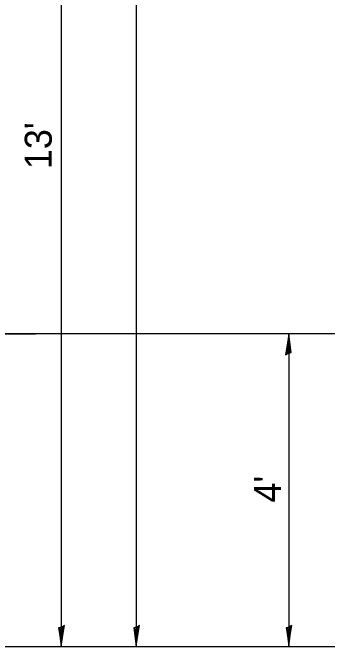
# Model space of a CAD drawing. Extents: x 0 to 2.83, y -0.08 to 1.83.
# Drawn here: x 1.104 to 1.2402, y 0.5225 to 0.7972 of the extents above; entities that cross this region are included whole.
import ezdxf

# ---------------------------------------------------------------- set-up
doc = ezdxf.new("R2010")
doc.units = 0
doc.layers.add('RD_Pr_Roadway_Dimensions', color=7, linetype='Continuous')
doc.layers.add('SH_General_Details', color=7, linetype='Continuous')

msp = doc.modelspace()

# ---------------------------------------------------------------- linework, layer by layer
at = {"layer": 'RD_Pr_Roadway_Dimensions'}
for p, q in [((1.15747, 1.01764), (1.15747, 0.52247)), ((1.12497, 0.95518), (1.12497, 0.52247)), ((1.22349, 0.65791), (1.22349, 0.52247))]:
    msp.add_line(p, q, dxfattribs=at)
for points in [[(1.22337, 0.64958), (1.2246, 0.64986), (1.22407, 0.65338), (1.22349, 0.65791), (1.22283, 0.65307), (1.22209, 0.64883), (1.22337, 0.64958), (1.22418, 0.64995), (1.22348, 0.65487), (1.22254, 0.64949), (1.22359, 0.65028), (1.22345, 0.65254), (1.22313, 0.65037)], [(1.12509, 0.53081), (1.12386, 0.53053), (1.12439, 0.527), (1.12497, 0.52247), (1.12563, 0.52731), (1.12637, 0.53155), (1.12509, 0.53081), (1.12428, 0.53043), (1.12498, 0.52552), (1.12591, 0.53089), (1.12487, 0.5301), (1.12501, 0.52784), (1.12533, 0.53001)], [(1.15759, 0.53081), (1.15636, 0.53053), (1.15689, 0.527), (1.15747, 0.52247), (1.15813, 0.52731), (1.15887, 0.53155), (1.15759, 0.53081), (1.15677, 0.53043), (1.15748, 0.52552), (1.15841, 0.53089), (1.15736, 0.5301), (1.1575, 0.52784), (1.15783, 0.53001)], [(1.22361, 0.53081), (1.22238, 0.53053), (1.22291, 0.527), (1.22349, 0.52247), (1.22415, 0.52731), (1.22488, 0.53155), (1.22361, 0.53081), (1.22279, 0.53043), (1.22349, 0.52552), (1.22443, 0.53089), (1.22338, 0.5301), (1.22352, 0.52784), (1.22385, 0.53001)]]:
    msp.add_lwpolyline(points, dxfattribs=at)
at = {"layer": 'SH_General_Details'}
for p, q in [((0.71553, 0.65791), (1.11378, 0.65791)), ((1.50945, 0.65791), (1.09568, 0.65791)), ((0.31669, 0.52247), (1.50881, 0.52247))]:
    msp.add_line(p, q, dxfattribs=at)
msp.add_ellipse((1.44123, 0.95552), major_axis=(0, -0.29737), ratio=0.713475, start_param=4.71353, end_param=6.29702, dxfattribs=at)

# ---------------------------------------------------------------- texts
at = {"layer": 'RD_Pr_Roadway_Dimensions'}
for s, p in [("13'", (1.12085, 0.72938)), ("4'", (1.22013, 0.58479))]:
    msp.add_text(s, height=0.011667, rotation=90, dxfattribs=at).set_placement(p)

doc.saveas('drawing.dxf')
